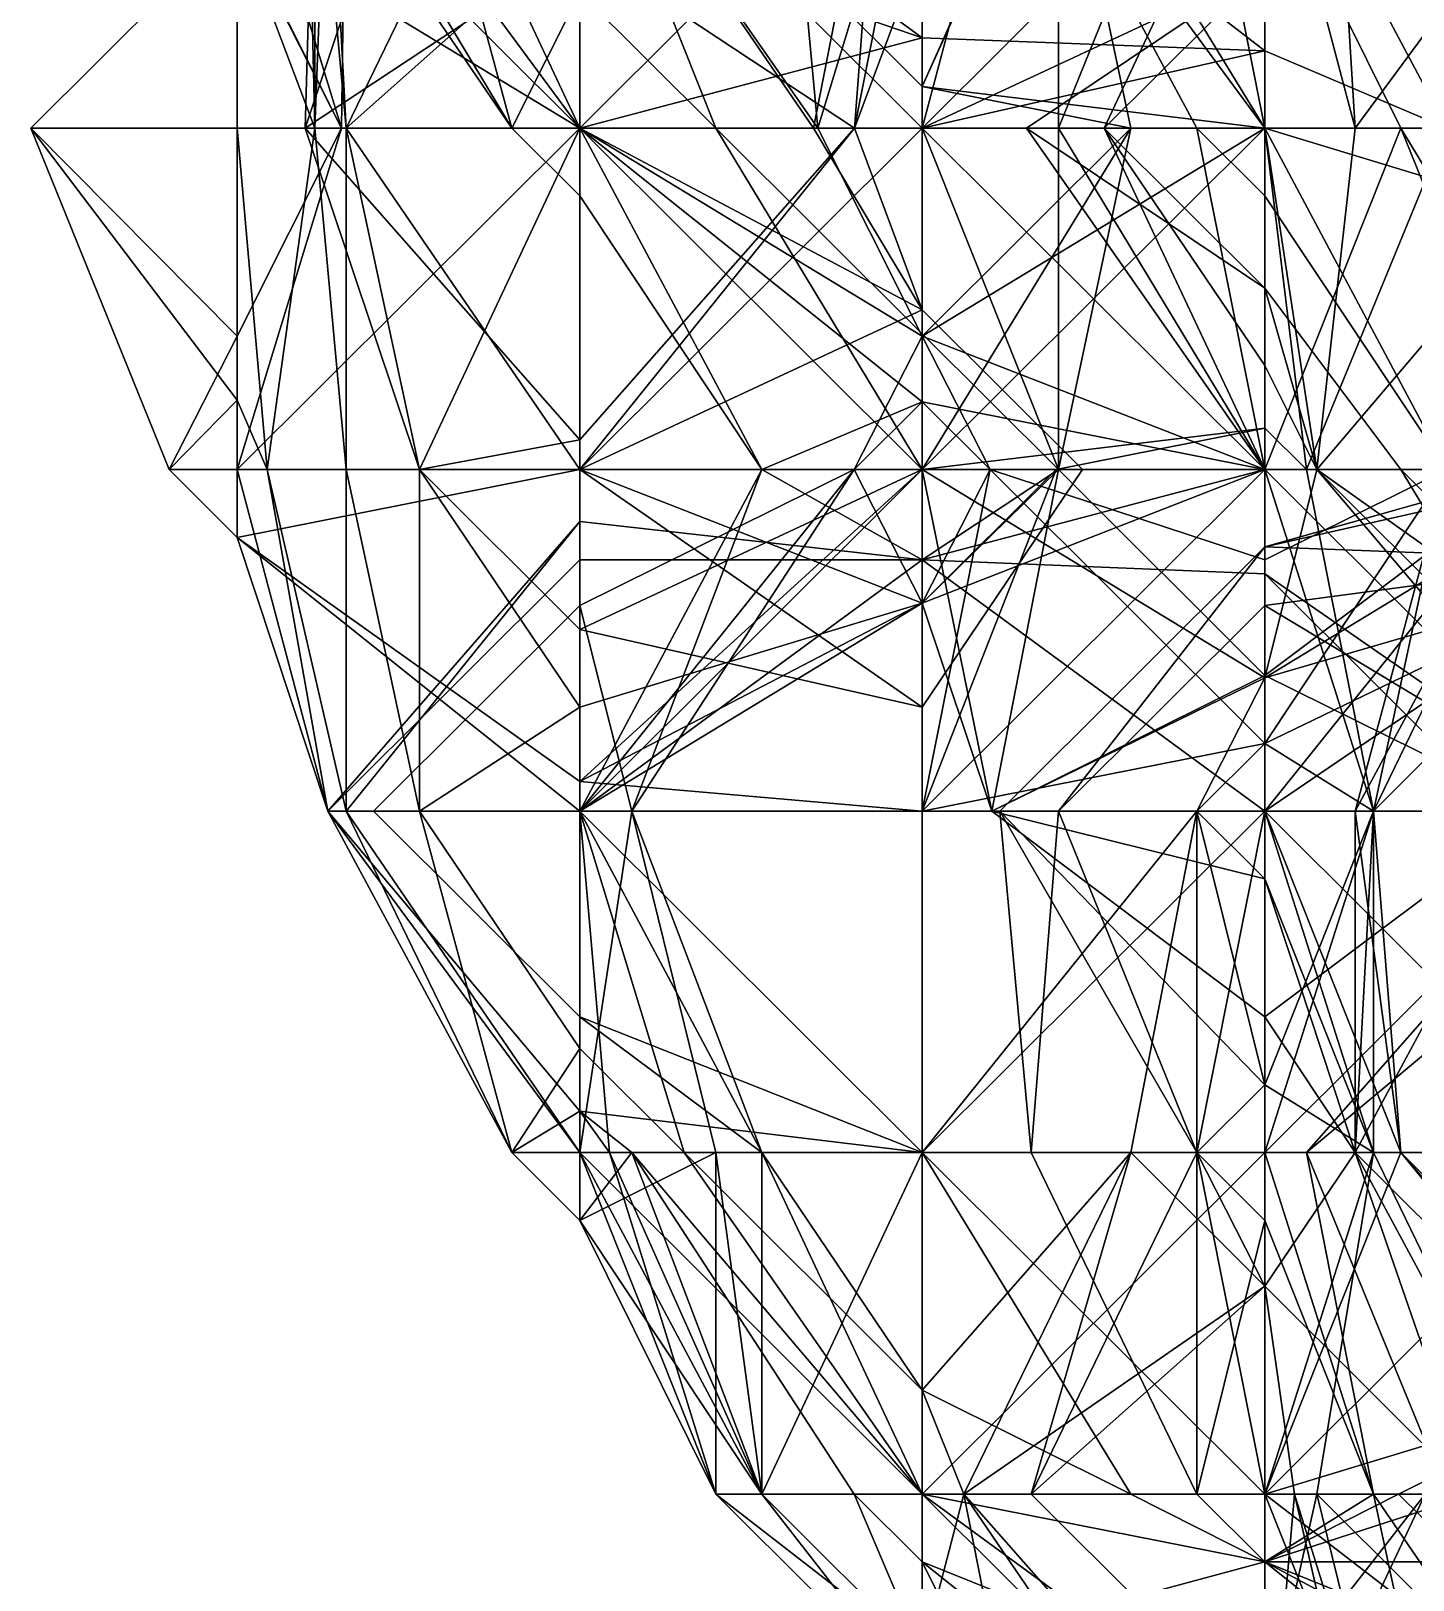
# Model space of a CAD drawing. Header units: metres. Extents: x 15 to 162, y 15 to 204.
# Drawn here: x 14.63 to 39.24, y 53.22 to 80.81 of the extents above; entities that cross this region are included whole.
import ezdxf

# ---------------------------------------------------------------- set-up
doc = ezdxf.new("R2010")
doc.units = ezdxf.units.M

msp = doc.modelspace()

# ---------------------------------------------------------------- linework, layer by layer
at = {"layer": 'fALFF_NINET_XXX_pre-post.nii', "color": 116, "linetype": 'CONTINUOUS'}
for points in [[(18.3, 82.7477, 59.032257), (19.68139, 79.083336, 53.129032), (19.912827, 85.166664, 59.032257)], [(18.3, 85.166664, 69.667435), (18.3, 82.79037, 70.83871), (20.158594, 79.083336, 70.83871)], [(18.3, 85.166664, 69.667435), (20.158594, 79.083336, 70.83871), (20.237421, 85.166664, 64.935486)], [(18.3, 82.7477, 64.935486), (20.237421, 85.166664, 64.935486), (20.158594, 79.083336, 70.83871)], [(18.3, 82.79037, 70.83871), (18.3, 85.166664, 72.00999), (24.4, 79.083336, 73.603905)], [(18.3, 85.166664, 72.00999), (24.4, 85.166664, 75.54284), (24.4, 79.083336, 73.603905)], [(19.539062, 85.166664, 82.645164), (19.043438, 85.166664, 88.548386), (23.189682, 79.083336, 88.548386)], [(23.189682, 79.083336, 88.548386), (19.043438, 85.166664, 88.548386), (21.542631, 85.166664, 94.451614)], [(24.4, 82.31711, 94.451614), (21.542631, 85.166664, 94.451614), (19.50804, 79.083336, 100.354836)], [(21.542631, 85.166664, 94.451614), (19.68139, 85.166664, 100.354836), (19.50804, 79.083336, 100.354836)], [(19.50804, 79.083336, 100.354836), (19.68139, 85.166664, 100.354836), (20.237421, 79.083336, 106.258064)], [(19.68139, 79.083336, 53.129032), (19.68139, 85.166664, 47.225807), (19.539062, 85.166664, 53.129032)], [(19.912827, 85.166664, 59.032257), (19.68139, 79.083336, 53.129032), (19.539062, 85.166664, 53.129032)], [(24.4, 81.5023, 82.645164), (19.539062, 85.166664, 82.645164), (23.189682, 79.083336, 88.548386)], [(23.189682, 85.166664, 41.322582), (19.68139, 85.166664, 47.225807), (20.237421, 79.083336, 47.225807)], [(20.237421, 79.083336, 47.225807), (19.68139, 85.166664, 47.225807), (19.68139, 79.083336, 53.129032)], [(20.237421, 79.083336, 106.258064), (19.68139, 85.166664, 100.354836), (19.912827, 85.166664, 106.258064)], [(24.4, 79.083336, 111.26197), (19.912827, 85.166664, 106.258064), (24.4, 85.166664, 111.44183)], [(20.237421, 79.083336, 106.258064), (19.912827, 85.166664, 106.258064), (24.4, 79.083336, 111.26197)], [(24.4, 82.79037, 41.322582), (23.189682, 85.166664, 41.322582), (20.237421, 79.083336, 47.225807)], [(24.4, 79.083336, 89.719666), (21.542631, 85.166664, 94.451614), (24.4, 82.31711, 94.451614)], [(24.4, 79.083336, 89.719666), (23.189682, 79.083336, 88.548386), (21.542631, 85.166664, 94.451614)], [(24.4, 85.166664, 40.151306), (30.5, 80.69175, 41.322582), (30.5, 85.166664, 36.980156)], [(24.4, 82.79037, 41.322582), (30.5, 80.69175, 41.322582), (24.4, 85.166664, 40.151306)], [(28.641407, 79.083336, 70.83871), (24.4, 85.166664, 75.54284), (28.07441, 85.166664, 70.83871)], [(24.4, 79.083336, 73.603905), (24.4, 85.166664, 75.54284), (28.641407, 79.083336, 70.83871)], [(26.82559, 79.083336, 82.645164), (24.4, 85.166664, 77.941025), (24.4, 81.5023, 82.645164)], [(26.82559, 79.083336, 82.645164), (30.5, 79.083336, 79.08928), (24.4, 85.166664, 77.941025)], [(30.5, 79.083336, 79.08928), (30.5, 85.166664, 77.911), (24.4, 85.166664, 77.941025)], [(24.4, 82.31711, 94.451614), (30.5, 85.166664, 92.890816), (24.4, 79.083336, 89.719666)], [(24.4, 79.083336, 89.719666), (30.5, 85.166664, 92.890816), (30.5, 79.083336, 93.28255)], [(24.4, 85.166664, 111.44183), (28.562578, 79.083336, 106.258064), (24.4, 79.083336, 111.26197)], [(24.4, 85.166664, 111.44183), (29.756563, 85.166664, 106.258064), (28.562578, 79.083336, 106.258064)], [(30.5, 83.959656, 112.16129), (25.143436, 85.166664, 118.064514), (30.5, 79.82474, 118.064514)], [(30.5, 79.82474, 118.064514), (25.143436, 85.166664, 118.064514), (30.5, 85.166664, 122.40694)], [(28.07441, 85.166664, 70.83871), (30.5, 85.166664, 69.27791), (28.641407, 79.083336, 70.83871)], [(29.756563, 85.166664, 106.258064), (29.291962, 79.083336, 100.354836), (28.562578, 79.083336, 106.258064)], [(30.5, 85.166664, 69.27791), (30.5, 79.083336, 70.23917), (28.641407, 79.083336, 70.83871)], [(30.5, 85.166664, 104.45943), (30.5, 82.31711, 100.354836), (29.291962, 79.083336, 100.354836)], [(30.5, 85.166664, 104.45943), (29.291962, 79.083336, 100.354836), (29.756563, 85.166664, 106.258064)], [(30.5, 85.166664, 36.980156), (36.6, 80.46095, 41.322582), (36.6, 85.166664, 36.0189)], [(30.5, 80.69175, 41.322582), (36.6, 80.46095, 41.322582), (30.5, 85.166664, 36.980156)], [(36.6, 81.93289, 70.83871), (30.5, 79.083336, 70.23917), (36.6, 85.166664, 66.10676)], [(36.6, 85.166664, 66.10676), (30.5, 79.083336, 70.23917), (30.5, 85.166664, 69.27791)], [(33.742634, 79.083336, 76.741936), (36.6, 85.166664, 77.911), (30.5, 79.083336, 79.08928)], [(30.5, 79.083336, 79.08928), (36.6, 85.166664, 77.911), (30.5, 85.166664, 77.911)], [(32.112827, 85.166664, 94.451614), (35.389683, 79.083336, 94.451614), (30.5, 79.083336, 93.28255)], [(30.5, 85.166664, 92.890816), (32.112827, 85.166664, 94.451614), (30.5, 79.083336, 93.28255)], [(32.882812, 85.166664, 112.16129), (30.5, 79.82474, 118.064514), (36.6, 79.083336, 116.89324)], [(32.882812, 85.166664, 112.16129), (30.5, 83.959656, 112.16129), (30.5, 79.82474, 118.064514)], [(30.5, 79.82474, 118.064514), (30.5, 85.166664, 122.40694), (32.92559, 85.166664, 123.96774)], [(30.5, 79.82474, 118.064514), (32.92559, 85.166664, 123.96774), (34.217186, 79.083336, 118.064514)], [(32.112827, 85.166664, 94.451614), (36.6, 79.083336, 95.62289), (35.389683, 79.083336, 94.451614)], [(32.112827, 85.166664, 94.451614), (36.6, 85.166664, 98.79404), (36.6, 79.083336, 95.62289)], [(32.882812, 85.166664, 112.16129), (36.6, 79.083336, 116.89324), (36.6, 85.166664, 115.75857)], [(34.217186, 79.083336, 118.064514), (32.92559, 85.166664, 123.96774), (32.92559, 79.083336, 123.96774)], [(36.6, 79.083336, 127.52362), (32.92559, 79.083336, 123.96774), (35.389683, 85.166664, 129.87097)], [(32.92559, 79.083336, 123.96774), (32.92559, 85.166664, 123.96774), (35.389683, 85.166664, 129.87097)], [(33.742634, 79.083336, 76.741936), (36.6, 81.93289, 76.741936), (36.6, 85.166664, 77.911)], [(36.6, 79.083336, 127.52362), (35.389683, 85.166664, 129.87097), (36.6, 83.959656, 129.87097)], [(39.842632, 79.083336, 41.322582), (36.6, 85.166664, 36.0189), (36.6, 80.46095, 41.322582)], [(42.7, 79.083336, 38.557384), (36.6, 85.166664, 36.0189), (39.842632, 79.083336, 41.322582)], [(42.7, 79.083336, 38.557384), (37.83906, 85.166664, 35.419353), (36.6, 85.166664, 36.0189)], [(41.48968, 85.166664, 100.354836), (42.7, 79.083336, 99.84094), (36.6, 85.166664, 98.79404)], [(36.6, 85.166664, 98.79404), (42.7, 79.083336, 99.84094), (36.6, 79.083336, 95.62289)], [(38.21283, 79.083336, 112.16129), (37.83906, 85.166664, 112.16129), (36.6, 85.166664, 115.75857)], [(36.6, 79.083336, 116.89324), (38.21283, 79.083336, 112.16129), (36.6, 85.166664, 115.75857)], [(36.6, 83.959656, 129.87097), (36.6, 85.166664, 131.04224), (42.7, 79.083336, 133.42685)], [(36.6, 85.166664, 131.04224), (42.7, 85.166664, 135.05473), (42.7, 79.083336, 133.42685)], [(42.7, 79.083336, 38.557384), (42.7, 81.5023, 35.419353), (37.83906, 85.166664, 35.419353)], [(37.83906, 85.166664, 112.16129), (38.21283, 79.083336, 112.16129), (42.7, 85.166664, 107.45716)], [(42.7, 85.166664, 107.45716), (38.21283, 79.083336, 112.16129), (42.7, 79.083336, 107.81887)], [(39.02559, 79.083336, 129.87097), (36.6, 79.083336, 127.52362), (36.6, 83.959656, 129.87097)], [(36.6, 83.959656, 129.87097), (42.7, 79.083336, 133.42685), (39.02559, 79.083336, 129.87097)], [(18.3, 82.79037, 70.83871), (24.4, 79.083336, 73.603905), (20.158594, 79.083336, 70.83871)], [(24.4, 82.79037, 41.322582), (20.237421, 79.083336, 47.225807), (24.4, 79.083336, 42.2219)], [(30.5, 80.69175, 41.322582), (24.4, 82.79037, 41.322582), (24.4, 79.083336, 42.2219)], [(18.3, 79.083336, 55.476376), (18.3, 82.7477, 59.032257), (14.625591, 79.083336, 59.032257)], [(14.625591, 79.083336, 59.032257), (18.3, 82.7477, 64.935486), (14.625591, 79.083336, 64.935486)], [(18.3, 82.7477, 59.032257), (18.3, 82.7477, 64.935486), (14.625591, 79.083336, 59.032257)], [(18.3, 79.083336, 69.63962), (14.625591, 79.083336, 64.935486), (18.3, 82.7477, 64.935486)], [(18.3, 82.7477, 59.032257), (18.3, 79.083336, 55.476376), (19.68139, 79.083336, 53.129032)], [(18.3, 79.083336, 69.63962), (18.3, 82.7477, 64.935486), (20.158594, 79.083336, 70.83871)], [(24.4, 82.31711, 94.451614), (19.50804, 79.083336, 100.354836), (24.4, 79.083336, 95.62069)], [(24.4, 82.31711, 94.451614), (29.291962, 79.083336, 100.354836), (30.5, 82.31711, 100.354836)], [(24.4, 82.31711, 94.451614), (24.4, 79.083336, 95.62069), (29.291962, 79.083336, 100.354836)], [(36.6, 81.93289, 70.83871), (32.358593, 79.083336, 70.83871), (30.5, 79.083336, 70.23917)], [(32.358593, 79.083336, 70.83871), (36.6, 81.93289, 76.741936), (33.742634, 79.083336, 76.741936)], [(36.6, 81.93289, 70.83871), (36.6, 81.93289, 76.741936), (32.358593, 79.083336, 70.83871)], [(24.4, 81.5023, 82.645164), (23.189682, 79.083336, 88.548386), (24.4, 79.083336, 87.37711)], [(26.82559, 79.083336, 82.645164), (24.4, 81.5023, 82.645164), (24.4, 79.083336, 87.37711)], [(30.5, 79.083336, 46.05453), (30.5, 80.69175, 41.322582), (24.4, 79.083336, 42.2219)], [(36.6, 80.46095, 41.322582), (30.5, 80.69175, 41.322582), (30.5, 79.083336, 46.05453)], [(36.6, 79.083336, 42.88338), (36.6, 80.46095, 41.322582), (30.5, 79.083336, 46.05453)], [(39.842632, 79.083336, 41.322582), (36.6, 80.46095, 41.322582), (36.6, 79.083336, 42.88338)], [(30.5, 79.82474, 118.064514), (34.217186, 79.083336, 118.064514), (36.6, 79.083336, 116.89324)], [(18.3, 79.083336, 55.476376), (14.625591, 79.083336, 59.032257), (18.3, 74.23568, 59.032257)], [(18.3, 74.23568, 59.032257), (14.625591, 79.083336, 59.032257), (17.089684, 73, 64.935486)], [(14.625591, 79.083336, 59.032257), (14.625591, 79.083336, 64.935486), (17.089684, 73, 64.935486)], [(18.3, 75.376305, 70.83871), (14.625591, 79.083336, 64.935486), (18.3, 79.083336, 69.63962)], [(18.3, 75.376305, 70.83871), (17.089684, 73, 70.83871), (14.625591, 79.083336, 64.935486)], [(17.089684, 73, 70.83871), (17.089684, 73, 64.935486), (14.625591, 79.083336, 64.935486)], [(18.3, 79.083336, 55.476376), (18.3, 74.23568, 59.032257), (18.831026, 73, 59.032257)], [(18.3, 79.083336, 55.476376), (18.831026, 73, 59.032257), (19.68139, 79.083336, 53.129032)], [(18.3, 75.376305, 70.83871), (18.3, 79.083336, 69.63962), (20.158594, 79.083336, 70.83871)], [(20.158594, 79.083336, 70.83871), (18.3, 73, 72.00999), (18.3, 75.376305, 70.83871)], [(20.158594, 79.083336, 70.83871), (24.4, 79.083336, 73.603905), (18.3, 73, 72.00999)], [(24.4, 79.083336, 73.603905), (24.4, 73, 75.57287), (18.3, 73, 72.00999)], [(19.68139, 79.083336, 53.129032), (18.831026, 73, 59.032257), (20.237421, 73, 53.129032)], [(24.4, 79.083336, 95.62069), (19.50804, 79.083336, 100.354836), (24.4, 73.52957, 100.354836)], [(24.4, 73.52957, 100.354836), (19.50804, 79.083336, 100.354836), (21.542631, 73, 106.258064)], [(19.50804, 79.083336, 100.354836), (20.237421, 79.083336, 106.258064), (21.542631, 73, 106.258064)], [(20.237421, 73, 53.129032), (20.237421, 79.083336, 47.225807), (19.68139, 79.083336, 53.129032)], [(20.237421, 79.083336, 47.225807), (21.542631, 73, 47.225807), (24.4, 79.083336, 42.2219)], [(21.542631, 73, 47.225807), (20.237421, 79.083336, 47.225807), (20.237421, 73, 53.129032)], [(24.4, 73, 109.02326), (20.237421, 79.083336, 106.258064), (24.4, 79.083336, 111.26197)], [(21.542631, 73, 106.258064), (20.237421, 79.083336, 106.258064), (24.4, 73, 109.02326)], [(24.4, 79.083336, 42.2219), (21.542631, 73, 47.225807), (24.4, 73, 44.460613)], [(24.4, 79.083336, 87.37711), (23.189682, 79.083336, 88.548386), (24.4, 77.87632, 88.548386)], [(24.4, 77.87632, 88.548386), (23.189682, 79.083336, 88.548386), (24.4, 79.083336, 89.719666)], [(30.5, 73, 46.05453), (30.5, 79.083336, 46.05453), (24.4, 73, 44.460613)], [(30.5, 79.083336, 46.05453), (24.4, 79.083336, 42.2219), (24.4, 73, 44.460613)], [(30.5, 75.376305, 70.83871), (24.4, 79.083336, 73.603905), (28.641407, 79.083336, 70.83871)], [(30.5, 75.376305, 70.83871), (30.5, 73, 72.00999), (24.4, 79.083336, 73.603905)], [(30.5, 73, 72.00999), (24.4, 73, 75.57287), (24.4, 79.083336, 73.603905)], [(27.642632, 73, 88.548386), (24.4, 79.083336, 87.37711), (24.4, 77.87632, 88.548386)], [(30.5, 73, 85.783195), (24.4, 79.083336, 87.37711), (27.642632, 73, 88.548386)], [(30.5, 73, 85.783195), (26.82559, 79.083336, 82.645164), (24.4, 79.083336, 87.37711)], [(30.5, 74.20701, 94.451614), (27.642632, 73, 88.548386), (24.4, 79.083336, 89.719666)], [(30.5, 74.20701, 94.451614), (24.4, 79.083336, 89.719666), (30.5, 79.083336, 93.28255)], [(24.4, 79.083336, 89.719666), (27.642632, 73, 88.548386), (24.4, 77.87632, 88.548386)], [(24.4, 79.083336, 95.62069), (24.4, 73.52957, 100.354836), (29.291962, 79.083336, 100.354836)], [(30.5, 75.84956, 106.258064), (29.291962, 79.083336, 100.354836), (24.4, 73, 102.15348)], [(24.4, 73.52957, 100.354836), (24.4, 73, 102.15348), (29.291962, 79.083336, 100.354836)], [(30.5, 75.84956, 106.258064), (24.4, 79.083336, 111.26197), (28.562578, 79.083336, 106.258064)], [(30.5, 75.84956, 106.258064), (30.5, 73, 110.36265), (24.4, 79.083336, 111.26197)], [(30.5, 73, 110.36265), (24.4, 73, 109.02326), (24.4, 79.083336, 111.26197)], [(30.5, 79.083336, 79.08928), (26.82559, 79.083336, 82.645164), (30.5, 75.41896, 82.645164)], [(30.5, 73, 85.783195), (30.5, 75.41896, 82.645164), (26.82559, 79.083336, 82.645164)], [(30.5, 75.84956, 106.258064), (28.562578, 79.083336, 106.258064), (29.291962, 79.083336, 100.354836)], [(30.5, 79.083336, 70.23917), (30.5, 75.376305, 70.83871), (28.641407, 79.083336, 70.83871)], [(36.6, 73.7414, 47.225807), (36.6, 79.083336, 42.88338), (30.5, 73, 46.05453)], [(36.6, 79.083336, 42.88338), (30.5, 79.083336, 46.05453), (30.5, 73, 46.05453)], [(32.358593, 79.083336, 70.83871), (36.6, 73, 69.66964), (30.5, 79.083336, 70.23917)], [(30.5, 75.376305, 70.83871), (30.5, 79.083336, 70.23917), (36.6, 73, 69.66964)], [(32.92559, 73, 82.645164), (30.5, 79.083336, 79.08928), (30.5, 75.41896, 82.645164)], [(36.6, 73, 77.941025), (30.5, 79.083336, 79.08928), (32.92559, 73, 82.645164)], [(36.6, 73, 77.941025), (33.742634, 79.083336, 76.741936), (30.5, 79.083336, 79.08928)], [(35.389683, 79.083336, 94.451614), (36.6, 73, 89.719666), (30.5, 79.083336, 93.28255)], [(30.5, 74.20701, 94.451614), (30.5, 79.083336, 93.28255), (36.6, 73, 89.719666)], [(30.5, 75.376305, 118.064514), (36.6, 79.083336, 116.89324), (34.217186, 79.083336, 118.064514)], [(30.5, 75.376305, 118.064514), (30.5, 73, 115.75857), (36.6, 79.083336, 116.89324)], [(30.5, 73, 115.75857), (36.6, 73, 112.76083), (36.6, 79.083336, 116.89324)], [(30.5, 73, 119.23579), (30.5, 75.376305, 118.064514), (34.217186, 79.083336, 118.064514)], [(30.5, 73, 119.23579), (34.217186, 79.083336, 118.064514), (32.92559, 73, 123.96774)], [(32.358593, 79.083336, 70.83871), (36.6, 76.23377, 70.83871), (36.6, 73, 69.66964)], [(36.6, 76.23377, 70.83871), (32.358593, 79.083336, 70.83871), (33.742634, 79.083336, 76.741936)], [(32.92559, 73, 123.96774), (34.217186, 79.083336, 118.064514), (32.92559, 79.083336, 123.96774)], [(36.6, 73, 127.52362), (32.92559, 79.083336, 123.96774), (36.6, 79.083336, 127.52362)], [(32.92559, 73, 123.96774), (32.92559, 79.083336, 123.96774), (36.6, 73, 127.52362)], [(36.6, 76.23377, 70.83871), (33.742634, 79.083336, 76.741936), (36.6, 74.853516, 76.741936)], [(36.6, 73, 77.941025), (36.6, 74.853516, 76.741936), (33.742634, 79.083336, 76.741936)], [(35.389683, 79.083336, 94.451614), (36.6, 77.87632, 94.451614), (36.6, 73, 89.719666)], [(36.6, 77.87632, 94.451614), (35.389683, 79.083336, 94.451614), (36.6, 79.083336, 95.62289)], [(36.6, 79.083336, 42.88338), (36.6, 73.7414, 47.225807), (37.343437, 73, 47.225807)], [(36.6, 79.083336, 42.88338), (37.343437, 73, 47.225807), (39.842632, 79.083336, 41.322582)], [(42.7, 77.22982, 100.354836), (39.842632, 73, 94.451614), (36.6, 79.083336, 95.62289)], [(42.7, 77.22982, 100.354836), (36.6, 79.083336, 95.62289), (42.7, 79.083336, 99.84094)], [(36.6, 79.083336, 95.62289), (39.842632, 73, 94.451614), (36.6, 77.87632, 94.451614)], [(37.529297, 73, 112.16129), (38.21283, 79.083336, 112.16129), (36.6, 79.083336, 116.89324)], [(36.6, 73, 112.76083), (37.529297, 73, 112.16129), (36.6, 79.083336, 116.89324)], [(39.02559, 79.083336, 129.87097), (41.48968, 73, 129.87097), (36.6, 73, 127.52362)], [(36.6, 79.083336, 127.52362), (39.02559, 79.083336, 129.87097), (36.6, 73, 127.52362)], [(39.842632, 79.083336, 41.322582), (37.343437, 73, 47.225807), (39.842632, 73, 41.322582)], [(42.7, 79.083336, 107.81887), (37.529297, 73, 112.16129), (42.7, 73, 108.13299)], [(38.21283, 79.083336, 112.16129), (37.529297, 73, 112.16129), (42.7, 79.083336, 107.81887)], [(42.7, 73, 131.04224), (39.02559, 79.083336, 129.87097), (42.7, 79.083336, 133.42685)], [(41.48968, 73, 129.87097), (39.02559, 79.083336, 129.87097), (42.7, 73, 131.04224)], [(39.842632, 73, 94.451614), (36.6, 73, 89.719666), (36.6, 77.87632, 94.451614)], [(39.02559, 73, 70.83871), (36.6, 73, 69.66964), (36.6, 76.23377, 70.83871)], [(37.529297, 73, 76.741936), (39.02559, 73, 70.83871), (36.6, 76.23377, 70.83871)], [(36.6, 74.853516, 76.741936), (37.529297, 73, 76.741936), (36.6, 76.23377, 70.83871)], [(30.5, 75.84956, 106.258064), (24.4, 73, 102.15348), (30.5, 73, 103.49287)], [(33.35737, 73, 106.258064), (30.5, 75.84956, 106.258064), (30.5, 73, 103.49287)], [(33.35737, 73, 106.258064), (30.5, 73, 110.36265), (30.5, 75.84956, 106.258064)], [(17.089684, 73, 70.83871), (18.3, 75.376305, 70.83871), (18.3, 73, 72.00999)], [(30.5, 73, 115.75857), (30.5, 75.376305, 118.064514), (29.28968, 73, 118.064514)], [(29.28968, 73, 118.064514), (30.5, 75.376305, 118.064514), (30.5, 73, 119.23579)], [(32.92559, 73, 82.645164), (30.5, 75.41896, 82.645164), (30.5, 73, 85.783195)], [(31.71032, 73, 70.83871), (30.5, 75.376305, 70.83871), (36.6, 73, 69.66964)], [(30.5, 75.376305, 70.83871), (31.71032, 73, 70.83871), (30.5, 73, 72.00999)], [(37.529297, 73, 76.741936), (36.6, 74.853516, 76.741936), (36.6, 73, 77.941025)], [(18.3, 74.23568, 59.032257), (17.089684, 73, 64.935486), (18.3, 73, 62.629536)], [(18.831026, 73, 59.032257), (18.3, 74.23568, 59.032257), (18.3, 73, 62.629536)], [(30.5, 74.20701, 94.451614), (29.28968, 73, 94.451614), (27.642632, 73, 88.548386)], [(29.28968, 73, 94.451614), (30.5, 74.20701, 94.451614), (30.5, 73, 95.62289)], [(31.71032, 73, 94.451614), (30.5, 74.20701, 94.451614), (36.6, 73, 89.719666)], [(31.71032, 73, 94.451614), (30.5, 73, 95.62289), (30.5, 74.20701, 94.451614)], [(36.6, 73.7414, 47.225807), (30.5, 73, 46.05453), (32.882812, 73, 47.225807)], [(32.882812, 73, 47.225807), (36.6, 73, 47.7397), (36.6, 73.7414, 47.225807)], [(37.343437, 73, 47.225807), (36.6, 73.7414, 47.225807), (36.6, 73, 47.7397)], [(24.4, 73.52957, 100.354836), (21.542631, 73, 106.258064), (24.4, 73, 102.15348)], [(18.3, 73, 62.629536), (17.089684, 73, 64.935486), (18.3, 71.79299, 64.935486)], [(18.3, 71.79299, 64.935486), (17.089684, 73, 70.83871), (18.3, 71.79299, 70.83871)], [(17.089684, 73, 64.935486), (17.089684, 73, 70.83871), (18.3, 71.79299, 64.935486)], [(18.3, 71.79299, 70.83871), (17.089684, 73, 70.83871), (18.3, 73, 72.00999)], [(18.3, 73, 62.629536), (18.3, 71.79299, 64.935486), (19.912827, 66.916664, 64.935486)], [(18.3, 73, 62.629536), (19.912827, 66.916664, 64.935486), (18.831026, 73, 59.032257)], [(24.4, 73, 75.57287), (18.3, 71.79299, 70.83871), (18.3, 73, 72.00999)], [(24.4, 73, 75.57287), (24.4, 67.44624, 70.83871), (18.3, 71.79299, 70.83871)], [(20.237421, 66.916664, 59.032257), (20.237421, 73, 53.129032), (18.831026, 73, 59.032257)], [(18.831026, 73, 59.032257), (19.912827, 66.916664, 64.935486), (20.237421, 66.916664, 59.032257)], [(21.542631, 73, 47.225807), (20.237421, 73, 53.129032), (21.542631, 66.916664, 53.129032)], [(21.542631, 66.916664, 53.129032), (20.237421, 73, 53.129032), (20.237421, 66.916664, 59.032257)], [(24.4, 73, 44.460613), (21.542631, 73, 47.225807), (24.4, 68.77018, 47.225807)], [(24.4, 68.77018, 47.225807), (21.542631, 73, 47.225807), (21.542631, 66.916664, 53.129032)], [(24.4, 73, 102.15348), (21.542631, 73, 106.258064), (24.4, 70.15044, 106.258064)], [(24.4, 70.15044, 106.258064), (21.542631, 73, 106.258064), (24.4, 73, 109.02326)], [(24.4, 73, 44.460613), (30.5, 70.623695, 47.225807), (30.5, 73, 46.05453)], [(24.4, 68.77018, 47.225807), (30.5, 70.623695, 47.225807), (24.4, 73, 44.460613)], [(30.5, 73, 72.00999), (30.5, 70.623695, 70.83871), (24.4, 67.44624, 70.83871)], [(30.5, 73, 72.00999), (24.4, 67.44624, 70.83871), (24.4, 73, 75.57287)], [(24.4, 66.916664, 87.64907), (30.5, 71.39158, 82.645164), (27.642632, 73, 88.548386)], [(24.4, 66.916664, 87.64907), (27.642632, 73, 88.548386), (25.329296, 66.916664, 88.548386)], [(24.4, 70.58104, 94.451614), (25.329296, 66.916664, 88.548386), (29.28968, 73, 94.451614)], [(29.28968, 73, 94.451614), (24.4, 66.916664, 99.15575), (24.4, 70.58104, 94.451614)], [(29.28968, 73, 94.451614), (30.5, 73, 95.62289), (24.4, 66.916664, 99.15575)], [(30.5, 73, 95.62289), (30.5, 66.916664, 98.00749), (24.4, 66.916664, 99.15575)], [(24.4, 73, 102.15348), (30.5, 68.77018, 106.258064), (30.5, 73, 103.49287)], [(24.4, 70.15044, 106.258064), (30.5, 68.77018, 106.258064), (24.4, 73, 102.15348)], [(24.4, 70.15044, 106.258064), (30.5, 73, 110.36265), (30.5, 68.77018, 106.258064)], [(24.4, 73, 109.02326), (30.5, 73, 110.36265), (24.4, 70.15044, 106.258064)], [(29.28968, 73, 94.451614), (25.329296, 66.916664, 88.548386), (27.642632, 73, 88.548386)], [(27.642632, 73, 88.548386), (30.5, 71.39158, 82.645164), (30.5, 73, 85.783195)], [(30.5, 73, 115.75857), (29.28968, 73, 118.064514), (30.5, 70.623695, 118.064514)], [(30.5, 70.623695, 118.064514), (29.28968, 73, 118.064514), (30.5, 73, 119.23579)], [(30.5, 70.623695, 47.225807), (32.882812, 73, 47.225807), (30.5, 73, 46.05453)], [(32.882812, 73, 47.225807), (30.5, 70.623695, 47.225807), (30.5, 66.916664, 47.94526)], [(32.882812, 73, 47.225807), (30.5, 66.916664, 47.94526), (36.6, 73, 47.7397)], [(36.6, 73, 47.7397), (30.5, 66.916664, 47.94526), (36.6, 66.916664, 49.57315)], [(30.5, 70.623695, 70.83871), (31.71032, 73, 70.83871), (36.6, 73, 69.66964)], [(30.5, 70.623695, 70.83871), (36.6, 73, 69.66964), (30.5, 66.916664, 70.324814)], [(30.5, 66.916664, 70.324814), (36.6, 73, 69.66964), (36.6, 66.916664, 69.50188)], [(30.5, 70.623695, 70.83871), (30.5, 73, 72.00999), (31.71032, 73, 70.83871)], [(36.6, 73, 77.941025), (32.92559, 73, 82.645164), (30.5, 71.39158, 82.645164)], [(36.6, 73, 77.941025), (30.5, 71.39158, 82.645164), (36.6, 71.146484, 76.741936)], [(30.5, 71.39158, 82.645164), (32.92559, 73, 82.645164), (30.5, 73, 85.783195)], [(31.71032, 73, 94.451614), (36.6, 68.12368, 100.354836), (30.5, 66.916664, 98.00749)], [(31.71032, 73, 94.451614), (30.5, 66.916664, 98.00749), (30.5, 73, 95.62289)], [(30.5, 73, 103.49287), (30.5, 68.77018, 106.258064), (33.35737, 73, 106.258064)], [(33.35737, 73, 106.258064), (30.5, 68.77018, 106.258064), (30.5, 73, 110.36265)], [(36.6, 69.29297, 112.16129), (36.6, 73, 112.76083), (30.5, 73, 115.75857)], [(36.6, 69.29297, 112.16129), (30.5, 73, 115.75857), (31.739063, 66.916664, 118.064514)], [(30.5, 70.623695, 118.064514), (31.739063, 66.916664, 118.064514), (30.5, 73, 115.75857)], [(30.5, 70.623695, 118.064514), (30.5, 73, 119.23579), (32.92559, 73, 123.96774)], [(31.739063, 66.916664, 118.064514), (30.5, 70.623695, 118.064514), (32.92559, 73, 123.96774)], [(36.6, 73, 89.719666), (36.6, 71.39158, 94.451614), (31.71032, 73, 94.451614)], [(31.71032, 73, 94.451614), (36.6, 71.39158, 94.451614), (36.6, 68.12368, 100.354836)], [(31.739063, 66.916664, 118.064514), (32.92559, 73, 123.96774), (36.6, 69.335625, 123.96774)], [(36.6, 69.335625, 123.96774), (32.92559, 73, 123.96774), (36.6, 73, 127.52362)], [(42.7, 73, 28.344852), (41.48968, 73, 29.516129), (36.6, 71.62238, 29.516129)], [(42.7, 73, 28.344852), (36.6, 71.62238, 29.516129), (42.7, 71.39158, 23.612904)], [(36.6, 66.916664, 34.082523), (36.6, 71.62238, 29.516129), (41.48968, 73, 29.516129)], [(36.6, 66.916664, 34.082523), (41.48968, 73, 29.516129), (38.537422, 66.916664, 35.419353)], [(38.537422, 66.916664, 47.225807), (37.343437, 73, 47.225807), (36.6, 73, 47.7397)], [(36.6, 66.916664, 49.57315), (38.537422, 66.916664, 47.225807), (36.6, 73, 47.7397)], [(39.02559, 73, 70.83871), (42.7, 66.916664, 67.700676), (36.6, 73, 69.66964)], [(36.6, 73, 69.66964), (42.7, 66.916664, 67.700676), (36.6, 66.916664, 69.50188)], [(36.6, 71.146484, 76.741936), (42.7, 66.916664, 77.46139), (36.6, 73, 77.941025)], [(37.529297, 73, 76.741936), (36.6, 73, 77.941025), (42.7, 66.916664, 77.46139)], [(36.6, 71.39158, 94.451614), (36.6, 73, 89.719666), (39.842632, 73, 94.451614)], [(36.6, 68.12368, 100.354836), (36.6, 71.39158, 94.451614), (39.842632, 73, 94.451614)], [(39.842632, 73, 100.354836), (36.6, 68.12368, 100.354836), (39.842632, 73, 94.451614)], [(36.6, 68.12368, 100.354836), (39.842632, 73, 100.354836), (42.7, 71.06787, 106.258064)], [(42.7, 73, 108.13299), (37.529297, 73, 112.16129), (36.6, 69.29297, 112.16129)], [(42.7, 71.06787, 106.258064), (42.7, 73, 108.13299), (36.6, 69.29297, 112.16129)], [(36.6, 69.29297, 112.16129), (37.529297, 73, 112.16129), (36.6, 73, 112.76083)], [(36.6, 69.335625, 123.96774), (36.6, 73, 127.52362), (41.48968, 73, 129.87097)], [(41.48968, 66.916664, 123.96774), (36.6, 69.335625, 123.96774), (41.48968, 73, 129.87097)], [(38.537422, 66.916664, 47.225807), (39.842632, 73, 41.322582), (37.343437, 73, 47.225807)], [(37.529297, 73, 76.741936), (42.7, 69.335625, 70.83871), (39.02559, 73, 70.83871)], [(37.529297, 73, 76.741936), (42.7, 67.84342, 76.741936), (42.7, 69.335625, 70.83871)], [(42.7, 67.84342, 76.741936), (37.529297, 73, 76.741936), (42.7, 66.916664, 77.46139)], [(38.537422, 66.916664, 35.419353), (41.48968, 73, 35.419353), (38.21283, 66.916664, 41.322582)], [(38.21283, 66.916664, 41.322582), (41.48968, 73, 35.419353), (39.842632, 73, 41.322582)], [(38.21283, 66.916664, 41.322582), (39.842632, 73, 41.322582), (38.537422, 66.916664, 47.225807)], [(38.537422, 66.916664, 35.419353), (41.48968, 73, 29.516129), (41.48968, 73, 35.419353)], [(39.02559, 73, 70.83871), (42.7, 69.335625, 70.83871), (42.7, 66.916664, 67.700676)], [(19.912827, 66.916664, 76.741936), (24.4, 72.07324, 82.645164), (20.237421, 66.916664, 82.645164)], [(24.4, 71.39158, 76.741936), (24.4, 72.07324, 82.645164), (19.912827, 66.916664, 76.741936)], [(20.237421, 66.916664, 82.645164), (24.4, 72.07324, 82.645164), (24.4, 66.916664, 87.64907)], [(24.4, 71.39158, 76.741936), (30.5, 71.39158, 82.645164), (24.4, 72.07324, 82.645164)], [(24.4, 66.916664, 87.64907), (24.4, 72.07324, 82.645164), (30.5, 71.39158, 82.645164)], [(24.4, 66.916664, 70.119255), (19.912827, 66.916664, 64.935486), (18.3, 71.79299, 64.935486)], [(24.4, 66.916664, 70.119255), (18.3, 71.79299, 64.935486), (24.4, 67.44624, 70.83871)], [(24.4, 67.44624, 70.83871), (18.3, 71.79299, 64.935486), (18.3, 71.79299, 70.83871)], [(32.92559, 66.916664, 23.612904), (36.6, 71.62238, 29.516129), (31.881392, 66.916664, 29.516129)], [(31.881392, 66.916664, 29.516129), (36.6, 71.62238, 29.516129), (36.6, 66.916664, 34.082523)], [(36.6, 70.58104, 23.612904), (36.6, 71.62238, 29.516129), (32.92559, 66.916664, 23.612904)], [(42.7, 71.39158, 23.612904), (36.6, 71.62238, 29.516129), (36.6, 70.58104, 23.612904)], [(24.4, 66.916664, 71.55817), (24.4, 71.39158, 76.741936), (19.912827, 66.916664, 76.741936)], [(30.5, 66.916664, 71.55817), (30.5, 71.39158, 76.741936), (24.4, 66.916664, 71.55817)], [(24.4, 66.916664, 71.55817), (30.5, 71.39158, 76.741936), (24.4, 71.39158, 76.741936)], [(30.5, 71.39158, 76.741936), (30.5, 71.39158, 82.645164), (24.4, 71.39158, 76.741936)], [(30.5, 71.39158, 76.741936), (36.6, 66.916664, 73.97674), (36.6, 71.146484, 76.741936)], [(30.5, 71.39158, 76.741936), (30.5, 66.916664, 71.55817), (36.6, 66.916664, 73.97674)], [(36.6, 71.146484, 76.741936), (30.5, 71.39158, 82.645164), (30.5, 71.39158, 76.741936)], [(42.7, 71.39158, 23.612904), (36.6, 70.58104, 23.612904), (42.7, 66.916664, 19.270477)], [(40.841408, 66.916664, 76.741936), (36.6, 71.146484, 76.741936), (36.6, 66.916664, 73.97674)], [(36.6, 71.146484, 76.741936), (40.841408, 66.916664, 76.741936), (42.7, 66.916664, 77.46139)], [(36.6, 68.12368, 100.354836), (42.7, 71.06787, 106.258064), (38.537422, 66.916664, 106.258064)], [(42.7, 71.06787, 106.258064), (36.6, 69.29297, 112.16129), (36.6, 66.916664, 110.99002)], [(42.7, 71.06787, 106.258064), (36.6, 66.916664, 110.99002), (38.537422, 66.916664, 106.258064)], [(24.4, 66.916664, 89.74748), (24.4, 70.58104, 94.451614), (20.725592, 66.916664, 94.451614)], [(20.725592, 66.916664, 94.451614), (24.4, 70.58104, 94.451614), (24.4, 66.916664, 99.15575)], [(30.5, 70.623695, 47.225807), (24.4, 68.77018, 47.225807), (24.4, 66.916664, 49.024445)], [(30.5, 66.916664, 47.94526), (30.5, 70.623695, 47.225807), (24.4, 66.916664, 49.024445)], [(30.5, 70.623695, 70.83871), (30.5, 66.916664, 70.324814), (24.4, 67.44624, 70.83871)], [(24.4, 70.58104, 94.451614), (24.4, 66.916664, 89.74748), (25.329296, 66.916664, 88.548386)], [(36.6, 66.916664, 20.057024), (36.6, 70.58104, 23.612904), (32.92559, 66.916664, 23.612904)], [(42.7, 66.916664, 19.270477), (36.6, 70.58104, 23.612904), (36.6, 66.916664, 20.057024)], [(31.739063, 66.916664, 118.064514), (36.6, 69.335625, 123.96774), (36.6, 66.916664, 121.62039)], [(36.6, 69.29297, 112.16129), (31.739063, 66.916664, 118.064514), (35.389683, 66.916664, 112.16129)], [(36.6, 66.916664, 110.99002), (36.6, 69.29297, 112.16129), (35.389683, 66.916664, 112.16129)], [(41.48968, 66.916664, 123.96774), (36.6, 66.916664, 121.62039), (36.6, 69.335625, 123.96774)], [(24.4, 68.77018, 47.225807), (21.542631, 66.916664, 53.129032), (24.4, 66.916664, 49.024445)], [(35.389683, 66.916664, 100.354836), (30.5, 66.916664, 98.00749), (36.6, 68.12368, 100.354836)], [(35.389683, 66.916664, 100.354836), (36.6, 68.12368, 100.354836), (36.6, 66.916664, 101.52611)], [(36.6, 68.12368, 100.354836), (38.537422, 66.916664, 106.258064), (36.6, 66.916664, 101.52611)], [(30.5, 66.916664, 70.324814), (24.4, 66.916664, 70.119255), (24.4, 67.44624, 70.83871)], [(24.4, 60.833332, 61.338207), (19.912827, 66.916664, 64.935486), (24.4, 61.574738, 64.935486)], [(24.4, 60.833332, 61.338207), (23.189682, 60.833332, 59.032257), (19.912827, 66.916664, 64.935486)], [(23.189682, 60.833332, 59.032257), (20.237421, 66.916664, 59.032257), (19.912827, 66.916664, 64.935486)], [(24.4, 61.574738, 64.935486), (19.912827, 66.916664, 64.935486), (24.4, 66.916664, 70.119255)], [(24.4, 66.916664, 71.55817), (19.912827, 66.916664, 76.741936), (24.4, 61.574738, 76.741936)], [(24.4, 61.574738, 76.741936), (19.912827, 66.916664, 76.741936), (23.189682, 60.833332, 82.645164)], [(19.912827, 66.916664, 76.741936), (20.237421, 66.916664, 82.645164), (23.189682, 60.833332, 82.645164)], [(21.542631, 66.916664, 53.129032), (20.237421, 66.916664, 59.032257), (23.189682, 60.833332, 59.032257)], [(24.4, 60.833332, 83.81644), (20.237421, 66.916664, 82.645164), (24.4, 66.916664, 87.64907)], [(23.189682, 60.833332, 82.645164), (20.237421, 66.916664, 82.645164), (24.4, 60.833332, 83.81644)], [(24.4, 66.916664, 89.74748), (20.725592, 66.916664, 94.451614), (24.4, 63.252293, 94.451614)], [(24.4, 63.252293, 94.451614), (20.725592, 66.916664, 94.451614), (24.4, 66.916664, 99.15575)], [(24.4, 66.916664, 49.024445), (21.542631, 66.916664, 53.129032), (24.4, 62.686848, 53.129032)], [(24.4, 62.686848, 53.129032), (21.542631, 66.916664, 53.129032), (23.189682, 60.833332, 59.032257)], [(26.258595, 60.833332, 53.129032), (24.4, 66.916664, 49.024445), (24.4, 62.686848, 53.129032)], [(26.258595, 60.833332, 53.129032), (30.5, 60.833332, 50.36384), (24.4, 66.916664, 49.024445)], [(30.5, 60.833332, 50.36384), (30.5, 66.916664, 47.94526), (24.4, 66.916664, 49.024445)], [(24.4, 61.574738, 64.935486), (24.4, 66.916664, 70.119255), (30.5, 60.833332, 68.96379)], [(24.4, 66.916664, 70.119255), (30.5, 66.916664, 70.324814), (30.5, 60.833332, 68.96379)], [(24.931028, 60.833332, 76.741936), (24.4, 66.916664, 71.55817), (24.4, 61.574738, 76.741936)], [(24.931028, 60.833332, 76.741936), (30.5, 60.833332, 72.00778), (24.4, 66.916664, 71.55817)], [(30.5, 60.833332, 72.00778), (30.5, 66.916664, 71.55817), (24.4, 66.916664, 71.55817)], [(25.329296, 66.916664, 88.548386), (26.82559, 60.833332, 88.548386), (24.4, 60.833332, 83.81644)], [(24.4, 66.916664, 87.64907), (25.329296, 66.916664, 88.548386), (24.4, 60.833332, 83.81644)], [(24.4, 66.916664, 89.74748), (24.4, 63.252293, 94.451614), (27.642632, 60.833332, 94.451614)], [(24.4, 66.916664, 89.74748), (27.642632, 60.833332, 94.451614), (25.329296, 66.916664, 88.548386)], [(24.4, 63.252293, 94.451614), (24.4, 66.916664, 99.15575), (30.5, 60.833332, 98.5562)], [(24.4, 66.916664, 99.15575), (30.5, 66.916664, 98.00749), (30.5, 60.833332, 98.5562)], [(25.329296, 66.916664, 88.548386), (27.642632, 60.833332, 94.451614), (26.82559, 60.833332, 88.548386)], [(36.6, 60.833332, 49.57315), (36.6, 66.916664, 49.57315), (30.5, 60.833332, 50.36384)], [(36.6, 66.916664, 49.57315), (30.5, 66.916664, 47.94526), (30.5, 60.833332, 50.36384)], [(36.6, 60.833332, 68.96379), (30.5, 60.833332, 68.96379), (36.6, 66.916664, 69.50188)], [(36.6, 66.916664, 69.50188), (30.5, 60.833332, 68.96379), (30.5, 66.916664, 70.324814)], [(36.6, 60.833332, 72.00778), (36.6, 66.916664, 73.97674), (30.5, 60.833332, 72.00778)], [(36.6, 66.916664, 73.97674), (30.5, 66.916664, 71.55817), (30.5, 60.833332, 72.00778)], [(35.389683, 66.916664, 100.354836), (34.217186, 60.833332, 100.354836), (30.5, 60.833332, 98.5562)], [(30.5, 66.916664, 98.00749), (35.389683, 66.916664, 100.354836), (30.5, 60.833332, 98.5562)], [(36.6, 65.709656, 112.16129), (31.739063, 66.916664, 118.064514), (36.6, 63.252293, 118.064514)], [(35.389683, 66.916664, 112.16129), (31.739063, 66.916664, 118.064514), (36.6, 65.709656, 112.16129)], [(36.6, 63.252293, 118.064514), (31.739063, 66.916664, 118.064514), (36.6, 66.916664, 121.62039)], [(32.437424, 60.833332, 29.516129), (32.92559, 66.916664, 23.612904), (31.881392, 66.916664, 29.516129)], [(36.6, 62.040344, 35.419353), (31.881392, 66.916664, 29.516129), (36.6, 66.916664, 34.082523)], [(36.6, 62.040344, 35.419353), (35.389683, 60.833332, 35.419353), (31.881392, 66.916664, 29.516129)], [(35.389683, 60.833332, 35.419353), (32.437424, 60.833332, 29.516129), (31.881392, 66.916664, 29.516129)], [(35.389683, 60.833332, 23.612904), (32.92559, 66.916664, 23.612904), (32.437424, 60.833332, 29.516129)], [(32.92559, 66.916664, 23.612904), (35.389683, 60.833332, 23.612904), (36.6, 66.916664, 20.057024)], [(35.389683, 60.833332, 106.258064), (34.217186, 60.833332, 100.354836), (35.389683, 66.916664, 100.354836)], [(36.6, 66.916664, 20.057024), (35.389683, 60.833332, 23.612904), (36.6, 60.833332, 21.306955)], [(36.6, 62.040344, 106.258064), (35.389683, 66.916664, 100.354836), (36.6, 66.916664, 101.52611)], [(36.6, 62.040344, 106.258064), (35.389683, 60.833332, 106.258064), (35.389683, 66.916664, 100.354836)], [(36.6, 65.709656, 112.16129), (36.6, 66.916664, 110.99002), (35.389683, 66.916664, 112.16129)], [(37.343437, 60.833332, 17.709677), (42.7, 66.916664, 19.270477), (36.6, 60.833332, 21.306955)], [(36.6, 60.833332, 21.306955), (42.7, 66.916664, 19.270477), (36.6, 66.916664, 20.057024)], [(36.6, 62.040344, 35.419353), (36.6, 66.916664, 34.082523), (38.537422, 66.916664, 35.419353)], [(36.6, 60.833332, 36.59063), (36.6, 62.040344, 35.419353), (38.537422, 66.916664, 35.419353)], [(36.6, 60.833332, 36.59063), (38.537422, 66.916664, 35.419353), (38.21283, 60.833332, 41.322582)], [(39.02559, 60.833332, 47.225807), (38.537422, 66.916664, 47.225807), (36.6, 66.916664, 49.57315)], [(36.6, 60.833332, 49.57315), (39.02559, 60.833332, 47.225807), (36.6, 66.916664, 49.57315)], [(42.7, 60.833332, 68.96379), (36.6, 60.833332, 68.96379), (42.7, 66.916664, 67.700676)], [(42.7, 66.916664, 67.700676), (36.6, 60.833332, 68.96379), (36.6, 66.916664, 69.50188)], [(40.841408, 66.916664, 76.741936), (36.6, 66.916664, 73.97674), (42.7, 60.833332, 72.00778)], [(36.6, 66.916664, 73.97674), (36.6, 60.833332, 72.00778), (42.7, 60.833332, 72.00778)], [(36.6, 62.040344, 106.258064), (36.6, 66.916664, 101.52611), (38.537422, 66.916664, 106.258064)], [(36.6, 66.916664, 110.99002), (36.6, 65.709656, 112.16129), (38.537422, 60.833332, 112.16129)], [(36.6, 66.916664, 110.99002), (38.537422, 60.833332, 112.16129), (38.537422, 66.916664, 106.258064)], [(36.6, 62.040344, 106.258064), (38.537422, 66.916664, 106.258064), (38.537422, 60.833332, 112.16129)], [(36.6, 63.252293, 118.064514), (36.6, 66.916664, 121.62039), (41.48968, 66.916664, 123.96774)], [(36.6, 63.252293, 118.064514), (41.48968, 66.916664, 123.96774), (38.21283, 60.833332, 118.064514)], [(37.343437, 60.833332, 17.709677), (42.7, 65.30825, 17.709677), (42.7, 66.916664, 19.270477)], [(38.21283, 60.833332, 41.322582), (38.537422, 66.916664, 35.419353), (38.21283, 66.916664, 41.322582)], [(38.21283, 60.833332, 41.322582), (38.21283, 66.916664, 41.322582), (39.02559, 60.833332, 47.225807)], [(39.02559, 60.833332, 47.225807), (38.21283, 66.916664, 41.322582), (38.537422, 66.916664, 47.225807)], [(38.21283, 60.833332, 118.064514), (41.48968, 66.916664, 123.96774), (39.842632, 60.833332, 123.96774)], [(38.21283, 60.833332, 118.064514), (38.537422, 60.833332, 112.16129), (36.6, 65.709656, 112.16129)], [(36.6, 63.252293, 118.064514), (38.21283, 60.833332, 118.064514), (36.6, 65.709656, 112.16129)], [(42.7, 60.833332, 13.367252), (42.7, 65.30825, 17.709677), (37.343437, 60.833332, 17.709677)], [(24.4, 63.252293, 94.451614), (30.5, 60.833332, 98.5562), (27.642632, 60.833332, 94.451614)], [(24.4, 62.686848, 53.129032), (23.189682, 60.833332, 59.032257), (24.4, 60.833332, 56.72631)], [(26.258595, 60.833332, 53.129032), (24.4, 62.686848, 53.129032), (24.4, 60.833332, 56.72631)], [(35.389683, 60.833332, 35.419353), (36.6, 62.040344, 35.419353), (36.6, 60.833332, 36.59063)], [(36.6, 60.833332, 107.42934), (35.389683, 60.833332, 106.258064), (36.6, 62.040344, 106.258064)], [(36.6, 60.833332, 107.42934), (36.6, 62.040344, 106.258064), (38.537422, 60.833332, 112.16129)], [(24.4, 61.574738, 76.741936), (23.189682, 60.833332, 82.645164), (24.4, 60.833332, 80.33921)], [(25.329296, 60.833332, 64.935486), (24.4, 60.833332, 61.338207), (24.4, 61.574738, 64.935486)], [(24.4, 61.574738, 64.935486), (30.5, 60.833332, 68.96379), (25.329296, 60.833332, 64.935486)], [(24.931028, 60.833332, 76.741936), (24.4, 61.574738, 76.741936), (24.4, 60.833332, 80.33921)], [(24.4, 60.833332, 56.72631), (23.189682, 60.833332, 59.032257), (24.4, 59.62632, 59.032257)], [(24.4, 59.62632, 59.032257), (23.189682, 60.833332, 59.032257), (24.4, 60.833332, 61.338207)], [(24.4, 60.833332, 80.33921), (23.189682, 60.833332, 82.645164), (24.4, 59.62632, 82.645164)], [(24.4, 59.62632, 82.645164), (23.189682, 60.833332, 82.645164), (24.4, 60.833332, 83.81644)], [(27.642632, 54.75, 59.032257), (24.4, 60.833332, 56.72631), (24.4, 59.62632, 59.032257)], [(30.5, 54.75, 54.92767), (24.4, 60.833332, 56.72631), (27.642632, 54.75, 59.032257)], [(30.5, 54.75, 54.92767), (26.258595, 60.833332, 53.129032), (24.4, 60.833332, 56.72631)], [(24.4, 59.62632, 59.032257), (24.4, 60.833332, 61.338207), (25.329296, 60.833332, 64.935486)], [(24.4, 59.62632, 59.032257), (25.329296, 60.833332, 64.935486), (27.642632, 54.75, 59.032257)], [(24.4, 60.833332, 80.33921), (24.4, 59.62632, 82.645164), (26.82559, 54.75, 82.645164)], [(24.4, 60.833332, 80.33921), (26.82559, 54.75, 82.645164), (24.931028, 60.833332, 76.741936)], [(24.4, 59.62632, 82.645164), (24.4, 60.833332, 83.81644), (26.82559, 60.833332, 88.548386)], [(24.4, 59.62632, 82.645164), (26.82559, 60.833332, 88.548386), (26.82559, 54.75, 82.645164)], [(24.931028, 60.833332, 76.741936), (27.642632, 54.75, 76.741936), (30.5, 60.833332, 72.00778)], [(24.931028, 60.833332, 76.741936), (26.82559, 54.75, 82.645164), (27.642632, 54.75, 76.741936)], [(27.642632, 54.75, 59.032257), (25.329296, 60.833332, 64.935486), (29.28968, 54.75, 64.935486)], [(30.5, 54.75, 66.10676), (25.329296, 60.833332, 64.935486), (30.5, 60.833332, 68.96379)], [(29.28968, 54.75, 64.935486), (25.329296, 60.833332, 64.935486), (30.5, 54.75, 66.10676)], [(30.5, 60.833332, 50.36384), (26.258595, 60.833332, 53.129032), (30.5, 56.603516, 53.129032)], [(30.5, 54.75, 54.92767), (30.5, 56.603516, 53.129032), (26.258595, 60.833332, 53.129032)], [(26.82559, 54.75, 82.645164), (26.82559, 60.833332, 88.548386), (27.642632, 54.75, 88.548386)], [(27.642632, 54.75, 88.548386), (26.82559, 60.833332, 88.548386), (27.642632, 60.833332, 94.451614)], [(30.5, 60.833332, 72.00778), (27.642632, 54.75, 76.741936), (30.5, 54.75, 73.97674)], [(30.5, 54.75, 92.65298), (27.642632, 60.833332, 94.451614), (30.5, 56.603516, 94.451614)], [(30.5, 54.75, 92.65298), (27.642632, 54.75, 88.548386), (27.642632, 60.833332, 94.451614)], [(30.5, 56.603516, 94.451614), (27.642632, 60.833332, 94.451614), (30.5, 60.833332, 98.5562)], [(34.217186, 54.75, 53.129032), (30.5, 60.833332, 50.36384), (30.5, 56.603516, 53.129032)], [(34.217186, 54.75, 53.129032), (36.6, 54.75, 51.957756), (30.5, 60.833332, 50.36384)], [(36.6, 54.75, 51.957756), (36.6, 60.833332, 49.57315), (30.5, 60.833332, 50.36384)], [(36.6, 54.75, 67.700676), (30.5, 54.75, 66.10676), (36.6, 60.833332, 68.96379)], [(36.6, 60.833332, 68.96379), (30.5, 54.75, 66.10676), (30.5, 60.833332, 68.96379)], [(36.6, 54.75, 72.399506), (36.6, 60.833332, 72.00778), (30.5, 54.75, 73.97674)], [(36.6, 60.833332, 72.00778), (30.5, 60.833332, 72.00778), (30.5, 54.75, 73.97674)], [(30.5, 56.603516, 94.451614), (30.5, 60.833332, 98.5562), (34.217186, 60.833332, 100.354836)], [(31.243437, 54.75, 94.451614), (30.5, 56.603516, 94.451614), (34.217186, 60.833332, 100.354836)], [(31.243437, 54.75, 94.451614), (34.217186, 60.833332, 100.354836), (36.6, 58.45703, 100.354836)], [(35.389683, 60.833332, 23.612904), (32.437424, 60.833332, 29.516129), (35.389683, 54.75, 29.516129)], [(35.389683, 54.75, 29.516129), (32.437424, 60.833332, 29.516129), (35.389683, 60.833332, 35.419353)], [(36.6, 58.45703, 100.354836), (34.217186, 60.833332, 100.354836), (32.437424, 54.75, 106.258064)], [(34.217186, 60.833332, 100.354836), (35.389683, 60.833332, 106.258064), (32.437424, 54.75, 106.258064)], [(32.437424, 54.75, 106.258064), (35.389683, 60.833332, 106.258064), (36.6, 54.75, 111.26197)], [(36.6, 60.833332, 21.306955), (35.389683, 60.833332, 23.612904), (36.6, 59.62632, 23.612904)], [(36.6, 59.62632, 23.612904), (35.389683, 60.833332, 23.612904), (35.389683, 54.75, 29.516129)], [(36.6, 54.75, 31.822077), (35.389683, 60.833332, 35.419353), (36.6, 58.45703, 35.419353)], [(36.6, 54.75, 31.822077), (35.389683, 54.75, 29.516129), (35.389683, 60.833332, 35.419353)], [(36.6, 58.45703, 35.419353), (35.389683, 60.833332, 35.419353), (36.6, 60.833332, 36.59063)], [(36.6, 54.75, 111.26197), (35.389683, 60.833332, 106.258064), (36.6, 60.833332, 107.42934)], [(36.6, 60.833332, 21.306955), (36.6, 59.62632, 23.612904), (38.537422, 54.75, 23.612904)], [(36.6, 60.833332, 21.306955), (38.537422, 54.75, 23.612904), (37.343437, 60.833332, 17.709677)], [(36.6, 58.45703, 35.419353), (36.6, 60.833332, 36.59063), (38.21283, 60.833332, 41.322582)], [(40.31719, 54.75, 35.419353), (36.6, 58.45703, 35.419353), (38.21283, 60.833332, 41.322582)], [(39.02559, 60.833332, 47.225807), (36.6, 54.75, 51.957756), (42.7, 56.603516, 53.129032)], [(39.02559, 60.833332, 47.225807), (36.6, 60.833332, 49.57315), (36.6, 54.75, 51.957756)], [(39.457367, 54.75, 64.935486), (36.6, 54.75, 67.700676), (42.7, 60.833332, 68.96379)], [(36.6, 54.75, 67.700676), (36.6, 60.833332, 68.96379), (42.7, 60.833332, 68.96379)], [(42.7, 54.75, 71.438255), (42.7, 60.833332, 72.00778), (36.6, 54.75, 72.399506)], [(42.7, 60.833332, 72.00778), (36.6, 60.833332, 72.00778), (36.6, 54.75, 72.399506)], [(38.537422, 60.833332, 112.16129), (37.529297, 54.75, 112.16129), (36.6, 54.75, 111.26197)], [(36.6, 60.833332, 107.42934), (38.537422, 60.833332, 112.16129), (36.6, 54.75, 111.26197)], [(37.343437, 60.833332, 17.709677), (39.842632, 54.75, 17.709677), (42.7, 60.833332, 13.367252)], [(37.343437, 60.833332, 17.709677), (38.537422, 54.75, 23.612904), (39.842632, 54.75, 17.709677)], [(37.529297, 54.75, 112.16129), (38.537422, 60.833332, 112.16129), (41.48968, 54.75, 118.064514)], [(40.31719, 54.75, 35.419353), (38.21283, 60.833332, 41.322582), (42.7, 56.358418, 41.322582)], [(38.21283, 60.833332, 41.322582), (39.02559, 60.833332, 47.225807), (42.7, 56.358418, 41.322582)], [(41.48968, 54.75, 118.064514), (38.537422, 60.833332, 112.16129), (38.21283, 60.833332, 118.064514)], [(41.48968, 54.75, 118.064514), (38.21283, 60.833332, 118.064514), (39.842632, 60.833332, 123.96774)], [(42.7, 56.358418, 41.322582), (39.02559, 60.833332, 47.225807), (42.7, 57.16896, 47.225807)], [(39.02559, 60.833332, 47.225807), (42.7, 56.603516, 53.129032), (42.7, 57.16896, 47.225807)], [(36.6, 59.62632, 23.612904), (35.389683, 54.75, 29.516129), (36.6, 54.75, 28.344852)], [(38.537422, 54.75, 23.612904), (36.6, 59.62632, 23.612904), (36.6, 54.75, 28.344852)], [(31.243437, 54.75, 94.451614), (36.6, 58.45703, 100.354836), (36.6, 54.75, 99.635376)], [(36.6, 58.45703, 100.354836), (32.437424, 54.75, 106.258064), (36.6, 54.75, 101.25416)], [(40.31719, 54.75, 35.419353), (36.6, 54.75, 31.822077), (36.6, 58.45703, 35.419353)], [(37.131027, 54.75, 100.354836), (36.6, 54.75, 99.635376), (36.6, 58.45703, 100.354836)], [(37.131027, 54.75, 100.354836), (36.6, 58.45703, 100.354836), (36.6, 54.75, 101.25416)], [(34.217186, 54.75, 53.129032), (30.5, 56.603516, 53.129032), (30.5, 54.75, 54.92767)], [(31.243437, 54.75, 94.451614), (30.5, 54.75, 92.65298), (30.5, 56.603516, 94.451614)], [(38.98281, 54.75, 53.129032), (42.7, 56.603516, 53.129032), (36.6, 54.75, 51.957756)], [(38.98281, 54.75, 53.129032), (42.7, 54.75, 54.328125), (42.7, 56.603516, 53.129032)], [(30.5, 51.90044, 76.741936), (26.82559, 54.75, 82.645164), (30.5, 51.08563, 82.645164)], [(27.642632, 54.75, 76.741936), (26.82559, 54.75, 82.645164), (30.5, 51.90044, 76.741936)], [(26.82559, 54.75, 82.645164), (27.642632, 54.75, 88.548386), (30.5, 51.08563, 82.645164)], [(30.5, 54.75, 54.92767), (27.642632, 54.75, 59.032257), (30.5, 51.90044, 59.032257)], [(27.642632, 54.75, 59.032257), (29.28968, 54.75, 64.935486), (30.5, 51.90044, 59.032257)], [(30.5, 54.75, 73.97674), (27.642632, 54.75, 76.741936), (30.5, 51.90044, 76.741936)], [(30.5, 51.08563, 82.645164), (27.642632, 54.75, 88.548386), (30.5, 51.90044, 88.548386)], [(30.5, 51.90044, 88.548386), (27.642632, 54.75, 88.548386), (30.5, 54.75, 92.65298)], [(30.5, 51.90044, 59.032257), (29.28968, 54.75, 64.935486), (30.5, 53.542988, 64.935486)], [(30.5, 53.542988, 64.935486), (29.28968, 54.75, 64.935486), (30.5, 54.75, 66.10676)], [(30.5, 54.75, 54.92767), (36.6, 53.542988, 53.129032), (34.217186, 54.75, 53.129032)], [(30.5, 54.75, 54.92767), (30.5, 51.90044, 59.032257), (36.6, 53.542988, 53.129032)], [(30.5, 53.542988, 64.935486), (30.5, 54.75, 66.10676), (36.6, 48.666668, 68.49136)], [(30.5, 54.75, 66.10676), (36.6, 54.75, 67.700676), (36.6, 48.666668, 68.49136)], [(30.5, 54.75, 73.97674), (36.6, 50.275085, 76.741936), (36.6, 54.75, 72.399506)], [(30.5, 51.90044, 76.741936), (36.6, 50.275085, 76.741936), (30.5, 54.75, 73.97674)], [(30.5, 51.90044, 88.548386), (30.5, 54.75, 92.65298), (31.243437, 54.75, 94.451614)], [(30.5, 51.90044, 88.548386), (31.243437, 54.75, 94.451614), (32.437424, 48.666668, 88.548386)], [(32.437424, 48.666668, 88.548386), (31.243437, 54.75, 94.451614), (35.389683, 48.666668, 94.451614)], [(36.6, 48.666668, 95.62289), (31.243437, 54.75, 94.451614), (36.6, 54.75, 99.635376)], [(35.389683, 48.666668, 94.451614), (31.243437, 54.75, 94.451614), (36.6, 48.666668, 95.62289)], [(36.6, 54.75, 101.25416), (32.437424, 54.75, 106.258064), (36.6, 50.598793, 106.258064)], [(36.6, 50.598793, 106.258064), (32.437424, 54.75, 106.258064), (36.6, 54.75, 111.26197)], [(36.6, 54.75, 51.957756), (34.217186, 54.75, 53.129032), (36.6, 53.542988, 53.129032)], [(36.6, 54.75, 28.344852), (35.389683, 54.75, 29.516129), (36.6, 53.542988, 29.516129)], [(36.6, 53.542988, 29.516129), (35.389683, 54.75, 29.516129), (36.6, 54.75, 31.822077)], [(42.7, 48.666668, 26.378098), (38.537422, 54.75, 23.612904), (36.6, 53.542988, 29.516129)], [(38.537422, 54.75, 23.612904), (36.6, 54.75, 28.344852), (36.6, 53.542988, 29.516129)], [(40.31719, 54.75, 35.419353), (36.6, 53.542988, 29.516129), (36.6, 54.75, 31.822077)], [(40.31719, 54.75, 35.419353), (42.7, 53.542988, 35.419353), (36.6, 53.542988, 29.516129)], [(36.6, 53.542988, 53.129032), (38.98281, 54.75, 53.129032), (36.6, 54.75, 51.957756)], [(38.98281, 54.75, 53.129032), (36.6, 53.542988, 53.129032), (42.7, 51.08563, 59.032257)], [(42.7, 51.08563, 59.032257), (36.6, 51.08563, 59.032257), (39.457367, 54.75, 64.935486)], [(36.6, 51.08563, 59.032257), (36.6, 48.666668, 61.3796), (39.457367, 54.75, 64.935486)], [(36.6, 48.666668, 61.3796), (42.7, 48.666668, 63.764206), (39.457367, 54.75, 64.935486)], [(39.457367, 54.75, 64.935486), (42.7, 52.896484, 70.83871), (36.6, 48.666668, 68.49136)], [(39.457367, 54.75, 64.935486), (36.6, 48.666668, 68.49136), (36.6, 54.75, 67.700676)], [(42.7, 50.044285, 76.741936), (36.6, 54.75, 72.399506), (36.6, 50.275085, 76.741936)], [(42.7, 50.044285, 76.741936), (42.7, 54.75, 71.438255), (36.6, 54.75, 72.399506)], [(37.131027, 54.75, 100.354836), (38.537422, 48.666668, 100.354836), (36.6, 48.666668, 95.62289)], [(36.6, 54.75, 99.635376), (37.131027, 54.75, 100.354836), (36.6, 48.666668, 95.62289)], [(36.6, 54.75, 101.25416), (36.6, 50.598793, 106.258064), (39.02559, 48.666668, 106.258064)], [(36.6, 54.75, 101.25416), (39.02559, 48.666668, 106.258064), (37.131027, 54.75, 100.354836)], [(36.6, 50.598793, 106.258064), (36.6, 54.75, 111.26197), (37.529297, 54.75, 112.16129)], [(39.02559, 48.666668, 106.258064), (36.6, 50.598793, 106.258064), (37.529297, 54.75, 112.16129)], [(37.131027, 54.75, 100.354836), (39.02559, 48.666668, 106.258064), (38.537422, 48.666668, 100.354836)], [(39.02559, 48.666668, 106.258064), (37.529297, 54.75, 112.16129), (42.7, 49.593426, 112.16129)], [(37.529297, 54.75, 112.16129), (41.48968, 54.75, 118.064514), (42.7, 49.593426, 112.16129)], [(39.842632, 54.75, 17.709677), (38.537422, 54.75, 23.612904), (39.842632, 48.666668, 23.612904)], [(42.7, 48.666668, 26.378098), (39.842632, 48.666668, 23.612904), (38.537422, 54.75, 23.612904)], [(38.98281, 54.75, 53.129032), (42.7, 51.08563, 59.032257), (42.7, 54.75, 54.328125)], [(30.5, 51.90044, 59.032257), (36.6, 51.08563, 59.032257), (36.6, 53.542988, 53.129032)], [(32.92559, 48.666668, 64.935486), (36.6, 51.08563, 59.032257), (30.5, 53.542988, 64.935486)], [(30.5, 53.542988, 64.935486), (36.6, 51.08563, 59.032257), (30.5, 51.90044, 59.032257)], [(30.5, 53.542988, 64.935486), (36.6, 48.666668, 68.49136), (32.92559, 48.666668, 64.935486)], [(42.7, 48.666668, 26.378098), (36.6, 53.542988, 29.516129), (42.7, 50.275085, 29.516129)], [(42.7, 53.542988, 35.419353), (42.7, 50.275085, 29.516129), (36.6, 53.542988, 29.516129)], [(36.6, 53.542988, 53.129032), (36.6, 51.08563, 59.032257), (42.7, 51.08563, 59.032257)]]:
    msp.add_3dface(points, dxfattribs=at)

doc.saveas('drawing.dxf')
